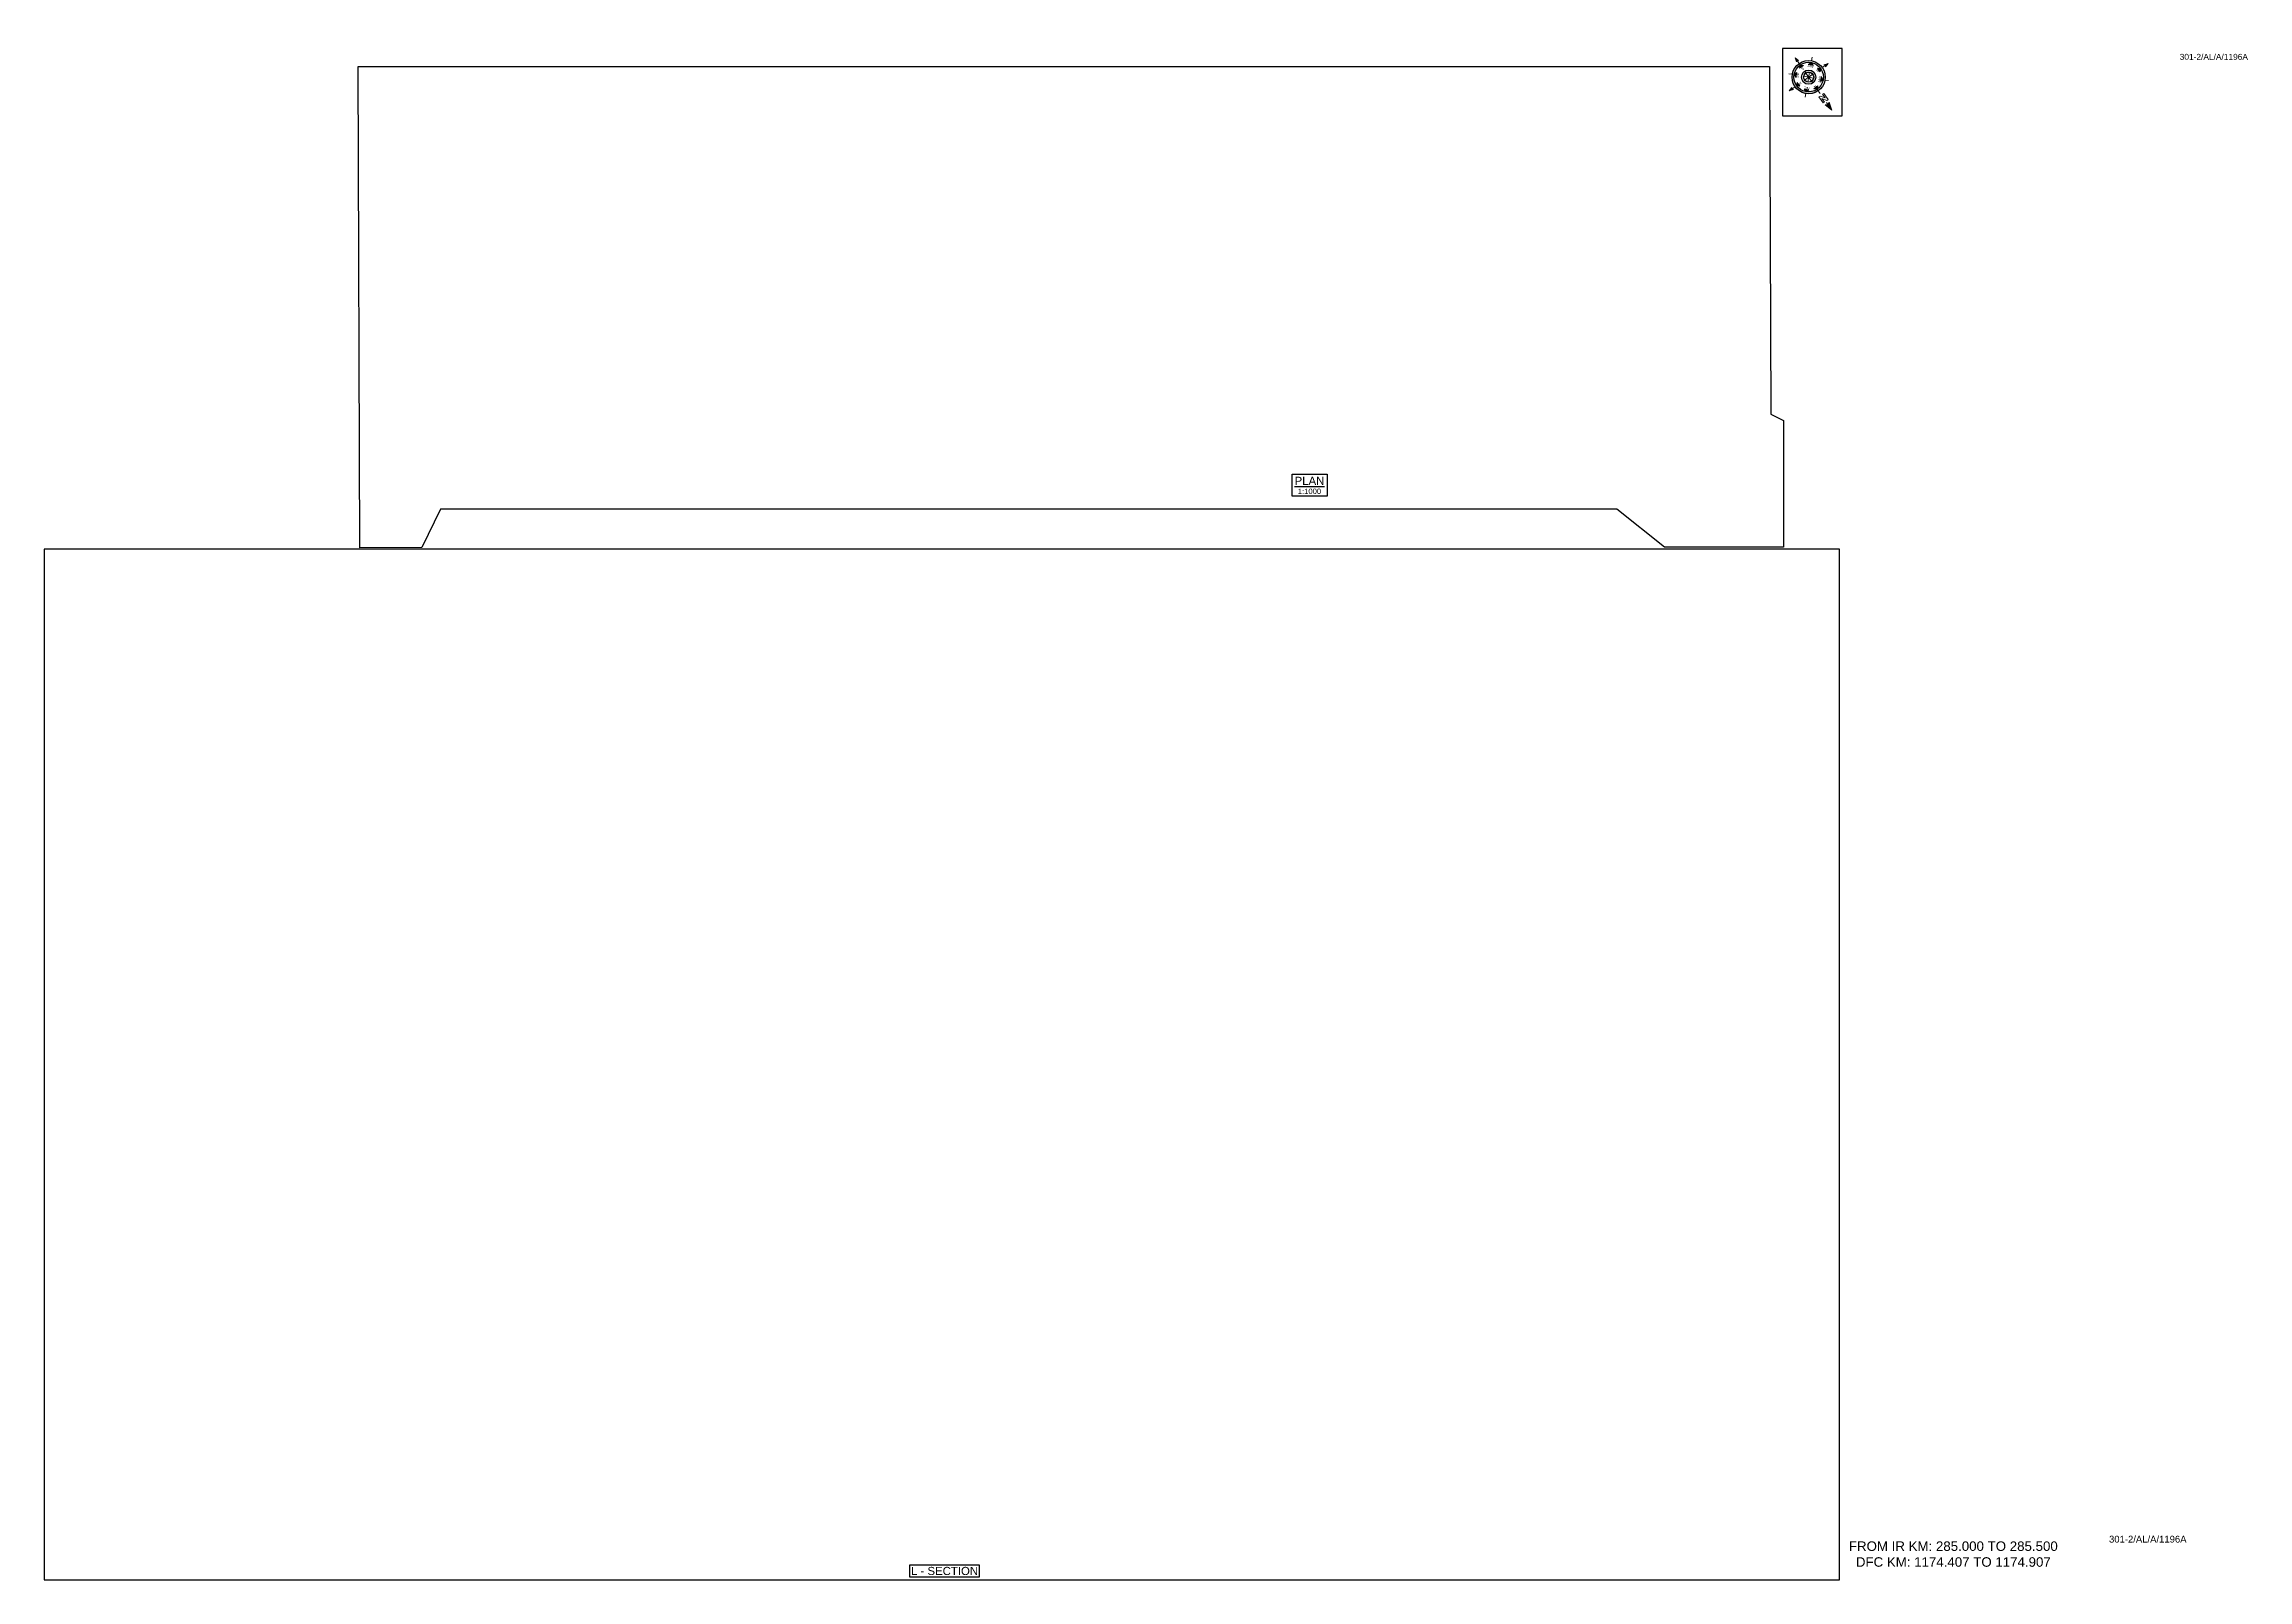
# Paper-space layout '1196A' of a CAD drawing. Header units: metres, sheet in millimetres. Extents: x 14 to 825, y 15 to 581.
import ezdxf
from ezdxf.enums import TextEntityAlignment as Align

# ---------------------------------------------------------------- set-up
doc = ezdxf.new("R2010")
doc.units = ezdxf.units.M
doc.header["$MEASUREMENT"] = 0
doc.layers.get('Defpoints').update_dxf_attribs({"color": 5})
doc.layers.add('title', color=7, linetype='Continuous')
doc.styles.get("Standard").update_dxf_attribs({"font": 'arial.ttf'})
doc.styles.add('Style-Arial', font='arial.ttf')

# ---------------------------------------------------------------- blocks, each defined once
blk = doc.blocks.new('N')
for points in [[(0, 8.41), (-0.49, 6.68), (0, 6.93)], [(0.49, 6.68), (0, 6.93), (0, 8.41)], [(-4.93, 0), (-4.07, 0.25), (-4.19, 0)], [(-4.07, -0.25), (-4.19, 0), (-4.93, 0)], [(-3.08, 0), (-2.59, 0.49), (-2.59, -0.49)], [(-2.18, 2.18), (-1.48, 2.18), (-2.18, 1.48)], [(0, 3.08), (0.49, 2.59), (-0.49, 2.59)], [(2.18, 2.18), (2.18, 1.48), (1.48, 2.18)], [(3.08, 0), (2.59, -0.49), (2.59, 0.49)], [(4.07, 0.25), (4.19, 0), (4.93, 0)], [(4.93, 0), (4.07, -0.25), (4.19, 0)], [(-2.18, -2.18), (-2.18, -1.48), (-1.48, -2.18)], [(0, -3.08), (-0.49, -2.59), (0.49, -2.59)], [(0, -4.93), (-0.25, -4.07), (0, -4.19)], [(0.25, -4.07), (0, -4.19), (0, -4.93)], [(2.18, -2.18), (1.48, -2.18), (2.18, -1.48)]]:
    blk.add_hatch(color=7).paths.add_polyline_path(points, flags=0)
h = blk.add_hatch(color=7)
h.paths.add_polyline_path([(0, -3.08), (0, -3.46, 1), (0, 3.46), (0, 3.08, -1)])
h.paths.add_polyline_path([(0, 1.05), (0, 1.48, 1), (0, -1.48), (0, -1.05, -1)])
at = {"color": 7, "linetype": 'ByBlock', "lineweight": 13}
for p, q in [((-0.61, 4.57), (-0.61, 6.12)), ((-0.61, 6.12), (-0.3, 6.12)), ((-0.3, 6.12), (0.32, 5.19)), ((0.32, 4.57), (-0.3, 5.5)), ((-0.3, 5.5), (-0.3, 4.57)), ((0.32, 5.19), (0.32, 6.12)), ((0.32, 6.12), (0.64, 6.12)), ((0.64, 6.12), (0.64, 4.57))]:
    blk.add_line(p, q, dxfattribs=at)
at = {"color": 7, "lineweight": 13}
for p, q in [((0, 6.41), (0, 7.28)), ((-3.46, 0), (-4.19, 0)), ((-2.45, 2.45), (-2.97, 2.97)), ((1.05, 0), (-1.05, 0)), ((-1.05, 0), (1.05, 0)), ((-0.74, 0.74), (0.74, -0.74)), ((0.74, 0.74), (-0.74, -0.74)), ((0.74, -0.74), (-0.74, 0.74)), ((-0.74, -0.74), (0.74, 0.74)), ((0, 3.46), (0, 4.19)), ((0, 3.46), (0, 3.08)), ((0, 1.05), (0, 1.48)), ((0, 1.05), (0, -1.05)), ((0, -1.05), (0, 1.05)), ((2.45, 2.45), (2.97, 2.97)), ((3.46, 0), (4.19, 0)), ((-2.45, -2.45), (-2.97, -2.97)), ((0, -1.05), (0, -1.48)), ((0, -3.46), (0, -3.08)), ((0, -3.46), (0, -4.19)), ((2.45, -2.45), (2.97, -2.97))]:
    blk.add_line(p, q, dxfattribs=at)
for points in [[(0, 8.41), (-0.49, 6.68), (0, 6.93), (0, 6.93)], [(0.49, 6.68), (0, 6.93), (0, 8.41), (0, 8.41)], [(-4.93, 0), (-4.07, 0.25), (-4.19, 0), (-4.19, 0)], [(-4.07, -0.25), (-4.19, 0), (-4.93, 0), (-4.93, 0)], [(-3.08, 0), (-2.59, 0.49), (-2.59, -0.49), (-2.59, -0.49)], [(-2.18, 2.18), (-1.48, 2.18), (-2.18, 1.48), (-2.18, 1.48)], [(0, 3.08), (0.49, 2.59), (-0.49, 2.59), (-0.49, 2.59)], [(2.18, 2.18), (2.18, 1.48), (1.48, 2.18), (1.48, 2.18)], [(3.08, 0), (2.59, -0.49), (2.59, 0.49), (2.59, 0.49)], [(4.07, 0.25), (4.19, 0), (4.93, 0), (4.93, 0)], [(4.93, 0), (4.07, -0.25), (4.19, 0), (4.19, 0)], [(-2.18, -2.18), (-2.18, -1.48), (-1.48, -2.18), (-1.48, -2.18)], [(0, -3.08), (-0.49, -2.59), (0.49, -2.59), (0.49, -2.59)], [(0, -4.93), (-0.25, -4.07), (0, -4.19), (0, -4.19)], [(0.25, -4.07), (0, -4.19), (0, -4.93), (0, -4.93)], [(2.18, -2.18), (1.48, -2.18), (2.18, -1.48), (2.18, -1.48)]]:
    blk.add_lwpolyline(points, close=True, dxfattribs=at)
at = {"color": 7, "linetype": 'ByBlock', "lineweight": 13}
for points in [[(-0.3, 4.57), (-0.61, 4.57)], [(0.32, 4.57), (0.64, 4.57)]]:
    blk.add_lwpolyline(points, dxfattribs=at)
at = {"color": 7}
for radius in [3.46, 3.08, 1.48, 1.05]:
    blk.add_circle((0, 0), radius, dxfattribs=at)
for s, rotation, p in [('W', 90, (-2.1, 0)), ('NW', 45, (-1.48, 1.48)), ('NE', 315, (1.48, 1.48)), ('E', 270, (1.97, 0)), ('SW', 135, (-1.48, -1.48)), ('SE', 225, (1.48, -1.48))]:
    blk.add_text(s, height=0.6, rotation=rotation, dxfattribs=at).set_placement(p, align=Align.CENTER)
for s, p in [('N', (0, 2.1)), ('S', (0, -2.47))]:
    blk.add_text(s, height=0.6, dxfattribs=at).set_placement(p, align=Align.CENTER)

psp = doc.layouts.new('1196A')

# ---------------------------------------------------------------- linework, layer by layer
psp.add_lwpolyline([(332.72, 16), (332.72, 20.6), (358.25, 20.6), (358.25, 16)], close=True)
at = {"layer": 'Defpoints'}
psp.add_lwpolyline([(13.99, 15), (675, 15), (675, 394.62), (14.01, 394.62)], close=True, dxfattribs=at)
at = {"layer": 'title', "color": 7, "linetype": 'Continuous', "lineweight": -3}
psp.add_lwpolyline([(473.46, 422.18), (486.35, 422.18), (486.35, 414.03), (473.46, 414.03)], close=True, dxfattribs=at)

# ---------------------------------------------------------------- texts
at = {"style": 'Style-Arial'}
for height, p in [(2.2, (800.22, 574.76)), (2.5, (774.19, 28.76))]:
    psp.add_text('301-2/AL/A/1196A', height=height, dxfattribs=at).set_placement(p)
at = {"insert": (674.74, 29.19), "char_height": 3.5, "attachment_point": 1, "style": 'Style-Arial'}
psp.add_mtext_dynamic_manual_height_columns('\\pxqc;FROM IR KM: 285.000 TO 285.500\\P{\\C1;DFC KM: 1174.407 TO 1174.907 }', width=84.2726, gutter_width=17.5, heights=[0], dxfattribs=at)
at = {"layer": 'title', "color": 7, "linetype": 'Continuous', "lineweight": -3, "style": 'Style-Arial'}
for s, height, p in [('%%UPLAN', 3, (479.85, 419.74)), ('1:1000', 2, (479.85, 415.88))]:
    psp.add_text(s, height=height, dxfattribs=at).set_placement(p, align=Align.MIDDLE)
at = {"layer": 'title', "style": 'Style-Arial'}
psp.add_text('L - SECTION', height=3, rotation=0.00006, dxfattribs=at).set_placement((345.5, 18.3), align=Align.MIDDLE_CENTER)

# ---------------------------------------------------------------- viewports
at = {"layer": 'Defpoints'}
vp = psp.add_viewport(center=(344.5, 204.81), size=(661.01, 379.6222), view_center_point=(14204.99, -12049.79), view_height=379.6222, dxfattribs=at)
vp.dxf.flags = 0x10000  # cut along an outline
vp.dxf.clipping_boundary_handle = psp.add_lwpolyline([(13.99, 15), (675, 15), (675, 394.62), (14.01, 394.62)], format="xyb", close=True, dxfattribs={"invisible": 1}).dxf.handle

# ---------------------------------------------------------------- wipeouts: each hides what was drawn before it
psp.add_wipeout([(653.96, 579), (676, 579), (676, 554.19), (653.96, 554.19)])

# ---------------------------------------------------------------- next in the draw order: linework, layer by layer
psp.add_lwpolyline([(676, 579), (653.96, 579), (653.96, 554.19), (676, 554.19)], close=True)
psp.add_lwpolyline([(129.68, 572.25), (649.15, 572.32), (649.71, 444.25), (654.36, 441.97), (654.4, 395.25), (610.5, 395.25), (593.04, 409.34), (159.97, 409.29), (153.12, 395.19), (130.25, 395.11)], close=True, dxfattribs=at)

# ---------------------------------------------------------------- next in the draw order: block references
at = {"xscale": 1.771541522973351, "yscale": 1.771541522973351, "zscale": 1.771541522973351, "rotation": 215.1222936235771}
psp.add_blockref('N', (663.62, 568.39), dxfattribs=at)

# ---------------------------------------------------------------- next in the draw order: viewports
at = {"layer": 'Defpoints', "view_twist_angle": 215.12229362}
vp = psp.add_viewport(center=(392.04, 483.72), size=(524.72, 177.205), view_center_point=(1402321.11, -3135043.64), view_height=177.2051, status=3, dxfattribs=at)
vp.dxf.flags = 0x10000  # cut along an outline
vp.dxf.clipping_boundary_handle = psp.add_lwpolyline([(129.68, 572.25), (649.15, 572.32), (649.71, 444.25), (654.36, 441.97), (654.4, 395.25), (610.5, 395.25), (593.04, 409.34), (159.97, 409.29), (153.12, 395.19), (130.25, 395.11)], format="xyb", close=True, dxfattribs={"invisible": 1}).dxf.handle

doc.saveas('drawing.dxf')
